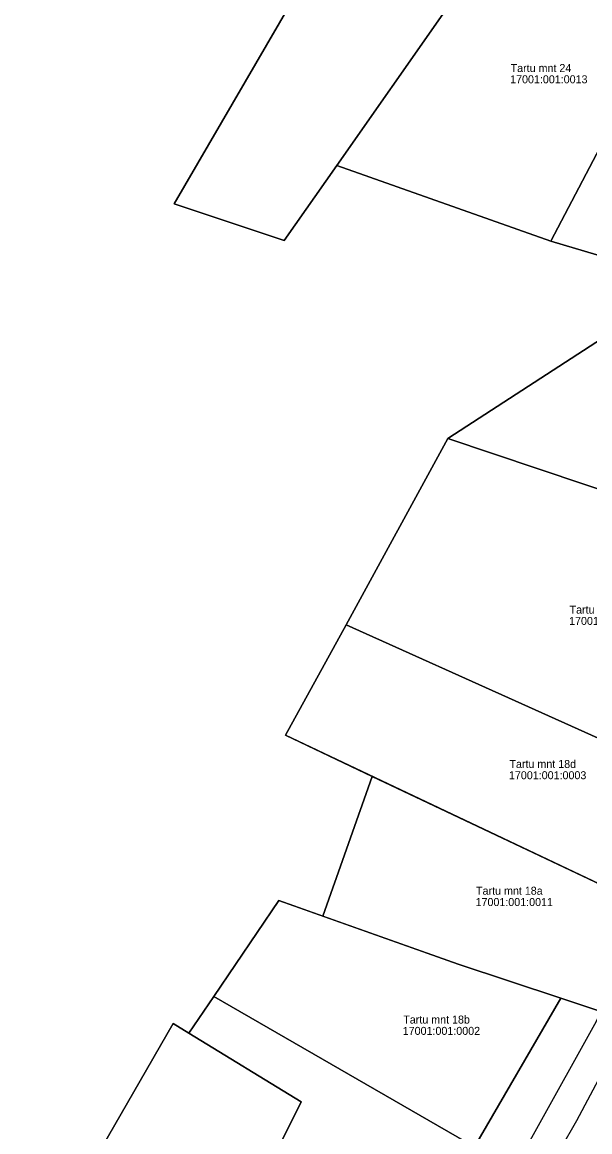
# Model space of a CAD drawing. Extents: x 638203 to 644682, y 6454466 to 6460619.
# Drawn here: x 641390.1 to 641496.5, y 6457247.7 to 6457455.7 of the extents above; entities that cross this region are included whole.
import ezdxf

# ---------------------------------------------------------------- set-up
doc = ezdxf.new("R2010")
doc.units = 0
for name, color, linetype in [('MOOTPIIR', 7, 'Continuous'), ('PIIR', 7, 'Continuous'), ('TEE', 7, 'Continuous')]:
    doc.layers.add(name, color=color, linetype=linetype)

msp = doc.modelspace()

# ---------------------------------------------------------------- linework, layer by layer
at = {"layer": 'MOOTPIIR'}
msp.add_lwpolyline([(641399.37, 6456906.12), (641411.49, 6457091.82), (641428.17, 6457143.27), (641497.78, 6457268.47), (641525.07, 6457323.28), (641570.37, 6457461.35), (641577.8, 6457521.61), (641560.14, 6457552.68), (641538.75, 6457592.75), (641525.15, 6457634.3), (641502.14, 6457768.78)], dxfattribs=at)
at = {"layer": 'PIIR'}
for points in [[(641464.51, 6457500.67), (641418.63, 6457421.7), (641439.24, 6457414.82), (641449.1, 6457428.91), (641489.2, 6457414.68), (641515.09, 6457407.02), (641469.89, 6457377.71), (641450.84, 6457342.81), (641439.47, 6457322.08), (641455.74, 6457314.36), (641446.45, 6457288.19), (641438.24, 6457291.11), (641426.02, 6457273.1), (641421.37, 6457266.24), (641418.44, 6457268.04), (641393.92, 6457225.49)], [(641474.88, 6457244.96), (641491.05, 6457272.81), (641499.5, 6457270.01), (641509.05, 6457289.09), (641519.19, 6457312.04), (641537.84, 6457354.9), (641554.16, 6457393.85), (641569.04, 6457446.99), (641567.41, 6457452.12), (641538.88, 6457457.73)]]:
    msp.add_lwpolyline(points, dxfattribs=at)
for points in [[(641449.1, 6457428.91), (641439.24, 6457414.82), (641418.63, 6457421.7), (641464.51, 6457500.67), (641489.7, 6457486.93)], [(641503.11, 6457476.76), (641501.61, 6457466.17), (641514.24, 6457462.52), (641489.2, 6457414.68), (641449.1, 6457428.91), (641489.7, 6457486.93)], [(641538.88, 6457457.73), (641527.52, 6457402.83), (641515.09, 6457407.02), (641489.2, 6457414.68), (641514.24, 6457462.52)], [(641469.89, 6457377.71), (641515.09, 6457407.02), (641554.16, 6457393.85), (641537.84, 6457354.9)], [(641450.84, 6457342.81), (641469.89, 6457377.71), (641537.84, 6457354.9), (641519.19, 6457312.04)], [(641439.47, 6457322.08), (641450.84, 6457342.81), (641519.19, 6457312.04), (641509.05, 6457289.09)], [(641499.5, 6457270.01), (641491.05, 6457272.81), (641471.83, 6457279.19), (641446.45, 6457288.19), (641455.74, 6457314.36), (641509.05, 6457289.09)], [(641474.88, 6457244.96), (641426.02, 6457273.1), (641438.24, 6457291.11), (641471.83, 6457279.19), (641491.05, 6457272.81)], [(641462.33, 6457223.33), (641435.3, 6457239.02), (641442.41, 6457253.36), (641421.37, 6457266.24), (641426.02, 6457273.1), (641474.88, 6457244.96)], [(641442.68, 6457189.47), (641390.13, 6457207.67), (641393.92, 6457225.49), (641418.44, 6457268.04), (641421.37, 6457266.24), (641442.41, 6457253.36), (641435.3, 6457239.02), (641462.33, 6457223.33)]]:
    msp.add_lwpolyline(points, close=True, dxfattribs=at)
at = {"layer": 'TEE'}
msp.add_lwpolyline([(641459.33, 6457191.41), (641461.37, 6457193.75), (641472.12, 6457211.58), (641482.33, 6457229.36), (641494.06, 6457249.88), (641501.27, 6457263.39), (641510.25, 6457279.75), (641516.11, 6457290.83)], dxfattribs=at)

# ---------------------------------------------------------------- texts
at = {"layer": 'PIIR'}
for s, p in [('Tartu mnt 24', (641481.67, 6457446.4)), ('17001:001:0013', (641481.58, 6457444.29)), ('Tartu mnt 20', (641492.72, 6457344.88)), ('17001:001:0001', (641492.63, 6457342.76)), ('Tartu mnt 18d', (641481.45, 6457315.95)), ('17001:001:0003', (641481.36, 6457313.84)), ('Tartu mnt 18a', (641475.19, 6457292.19)), ('17001:001:0011', (641475.1, 6457290.07)), ('Tartu mnt 18b', (641461.55, 6457268.04)), ('17001:001:0002', (641461.45, 6457265.92))]:
    msp.add_text(s, height=1.5, dxfattribs=at).set_placement(p)

doc.saveas('drawing.dxf')
